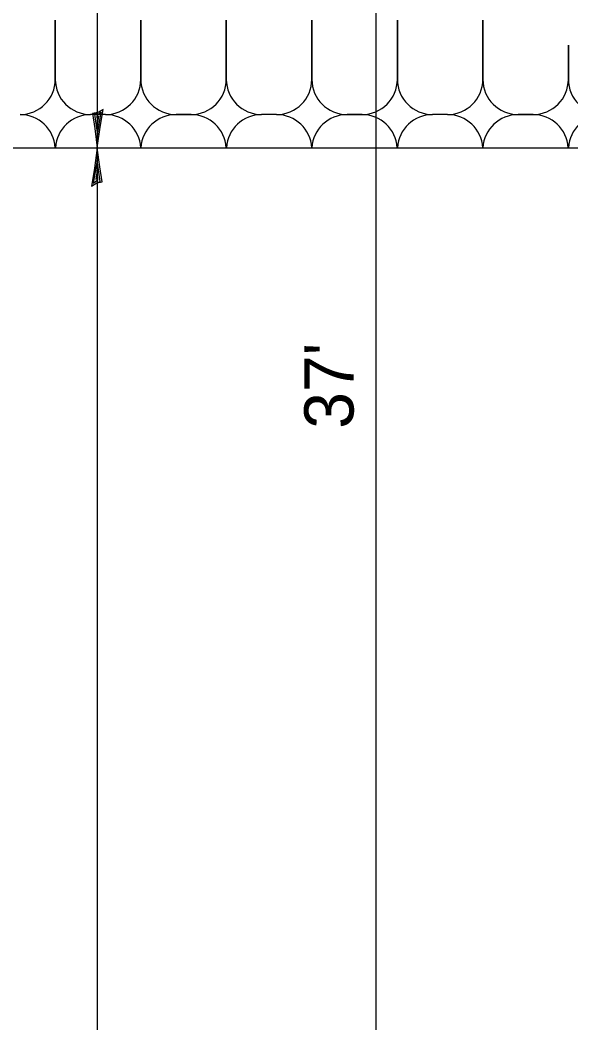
# Model space of a CAD drawing. Extents: x -0.02 to 2.83, y -0.09 to 1.83.
# Drawn here: x 1.162 to 1.2923, y 0.5803 to 0.8174 of the extents above; entities that cross this region are included whole.
import ezdxf

# ---------------------------------------------------------------- set-up
doc = ezdxf.new("R2010")
doc.units = 0
doc.layers.add('RD_Pr_Roadway_Dimensions', color=7, linetype='Continuous')
doc.layers.add('SH_General_Details', color=7, linetype='Continuous')

msp = doc.modelspace()

# ---------------------------------------------------------------- linework, layer by layer
at = {"layer": 'RD_Pr_Roadway_Dimensions'}
for p, q in [((1.2461395842498137, 1.5913004393974943), (1.2461395842498137, 0.3053654393951103)), ((1.1803095842463867, 1.1903537727395697), (1.1803095842463867, 0.7872037727440401)), ((1.1803095842463867, 0.7872037727440401), (1.1803095842463867, 0.3053654393951103))]:
    msp.add_line(p, q, dxfattribs=at)
for points in [[(1.180429584251155, 0.795535439392428), (1.1791962509220435, 0.7952554394009217), (1.179727917578627, 0.7917321060697242), (1.1803095842463867, 0.7872037727440401), (1.1809679175881638, 0.7920404394070312), (1.181706250912507, 0.7962787727321192), (1.180429584251155, 0.795535439392428), (1.179614584253539, 0.7951637727419539), (1.180316250926812, 0.7902471060755356), (1.1812512509291961, 0.7956204394104585), (1.1802029175823525, 0.7948287727440401), (1.1803462509183182, 0.7925704393985374), (1.1806712509257689, 0.7947421060601875)], [(1.1801879175966576, 0.7788704394104584), (1.1814212509257689, 0.7791504394019647), (1.180891250914891, 0.7826737727324172), (1.1803095842463867, 0.7872037727440401), (1.1796495842603936, 0.7823687727252646), (1.178911250915934, 0.7781287727358445), (1.1801879175966576, 0.7788704394104584), (1.1810045842593506, 0.7792437727252647), (1.1803029175860777, 0.784160439392428), (1.1793662509186162, 0.7787854393924281), (1.1804145842460885, 0.7795771060588463), (1.1802745842603937, 0.7818371060694261), (1.1799462509220435, 0.779663772741954)]]:
    msp.add_lwpolyline(points, dxfattribs=at)
at = {"layer": 'SH_General_Details'}
for p, q in [((1.1703762509291962, 0.8173887727263077), (1.1703762509291962, 0.8033721060755357)), ((1.1703762509291962, 0.8033721060755357), (1.1703762509291962, 0.8173887727263077)), ((1.1905929175881638, 0.8173887727263077), (1.1905929175881638, 0.8033721060755357)), ((1.1905929175881638, 0.8033721060755357), (1.1905929175881638, 0.8173887727263077)), ((1.2108095842463866, 0.8173887727263077), (1.2108095842463866, 0.8033721060755357)), ((1.2108095842463866, 0.8033721060755357), (1.2108095842463866, 0.8173887727263077)), ((1.2310262509254708, 0.8173887727263077), (1.2310262509254708, 0.8033721060755357)), ((1.2310262509254708, 0.8033721060755357), (1.2310262509254708, 0.8173887727263077)), ((1.2512429175836934, 0.8173887727263077), (1.2512429175836934, 0.8033721060755357)), ((1.2512429175836934, 0.8033721060755357), (1.2512429175836934, 0.8173887727263077)), ((1.2714595842627778, 0.8173887727263077), (1.2714595842627778, 0.8033721060755357)), ((1.2714595842627778, 0.8033721060755357), (1.2714595842627778, 0.8173887727263077)), ((1.2916762509210005, 0.8114771060744925), (1.2916762509210005, 0.8033721060755357)), ((1.2916762509210005, 0.8033721060755357), (1.2916762509210005, 0.8114771060744925)), ((1.1822595842545822, 0.7950387727419539), (1.1787095842627777, 0.7950387727419539)), ((1.1822595842545822, 0.7950387727419539), (1.1787095842627777, 0.7950387727419539)), ((1.1989262509210006, 0.7950387727419539), (1.2024762509135498, 0.7950387727419539)), ((1.2024762509135498, 0.7950387727419539), (1.1989262509210006, 0.7950387727419539)), ((1.2226929175918893, 0.7950387727419539), (1.2191429175799682, 0.7950387727419539)), ((1.2226929175918893, 0.7950387727419539), (1.2191429175799682, 0.7950387727419539)), ((1.2393595842583074, 0.7950387727419539), (1.2429095842508568, 0.7950387727419539)), ((1.2429095842508568, 0.7950387727419539), (1.2393595842583074, 0.7950387727419539)), ((1.263126250929196, 0.7950387727419539), (1.2595762509172752, 0.7950387727419539)), ((1.263126250929196, 0.7950387727419539), (1.2595762509172752, 0.7950387727419539)), ((1.2797929175956144, 0.7950387727419539), (1.2833429175881639, 0.7950387727419539)), ((1.2833429175881639, 0.7950387727419539), (1.2797929175956144, 0.7950387727419539)), ((0.5718445842532411, 0.7872037727440401), (1.3682712509302393, 0.7872037727440401))]:
    msp.add_line(p, q, dxfattribs=at)
for centre, start, end in [((1.162043168273379, 0.8033723812500639), 270, 360), ((1.178709834939797, 0.8033723812500639), 180, 270), ((1.1822598349316016, 0.8033723812500639), 270, 360), ((1.198926501598765, 0.8033723812500639), 180, 270), ((1.2024765016106858, 0.8033723812500639), 270, 360), ((1.2191431682771041, 0.8033723812500639), 180, 270), ((1.2226931682689086, 0.8033723812500639), 270, 360), ((1.239359834936072, 0.8033723812500639), 180, 270), ((1.2429098349278762, 0.8033723812500639), 270, 360), ((1.2595765015942946, 0.8033723812500639), 180, 270), ((1.2631265016062154, 0.8033723812500639), 270, 360), ((1.279793168273379, 0.8033723812500639), 180, 270), ((1.2833431682651832, 0.8033723812500639), 270, 360), ((1.3000098349316016, 0.8033723812500639), 180, 270), ((1.162043168273379, 0.7867057145836457), 3.428344444444434, 90), ((1.178709834939797, 0.7867057145836457), 90, 176.5716555555556), ((1.1822598349316016, 0.7867057145836457), 3.4283444444444626, 90), ((1.198926501598765, 0.7867057145836457), 90, 176.5716555555556), ((1.2024765016106858, 0.7867057145836457), 3.428344444444434, 90), ((1.2191431682771041, 0.7867057145836457), 90, 176.5716555555556), ((1.2226931682689086, 0.7867057145836457), 3.4283444444444626, 90), ((1.239359834936072, 0.7867057145836457), 90, 176.5716555555556), ((1.2429098349278762, 0.7867057145836457), 3.428344444444434, 90), ((1.2595765015942946, 0.7867057145836457), 90, 176.5716555555556), ((1.2631265016062154, 0.7867057145836457), 3.4283444444444626, 90), ((1.279793168273379, 0.7867057145836457), 90, 176.5716555555556), ((1.2833431682651832, 0.7867057145836457), 3.428344444444434, 90), ((1.3000098349316016, 0.7867057145836457), 90, 176.5716555555556)]:
    msp.add_arc(centre, 0.008333333333333331, start, end, dxfattribs=at)

# ---------------------------------------------------------------- texts
at = {"layer": 'RD_Pr_Roadway_Dimensions'}
msp.add_text("37'", height=0.011666669999999999, rotation=90, dxfattribs=at).set_placement((1.2408965648700434, 0.7207520929780655))

doc.saveas('drawing.dxf')
